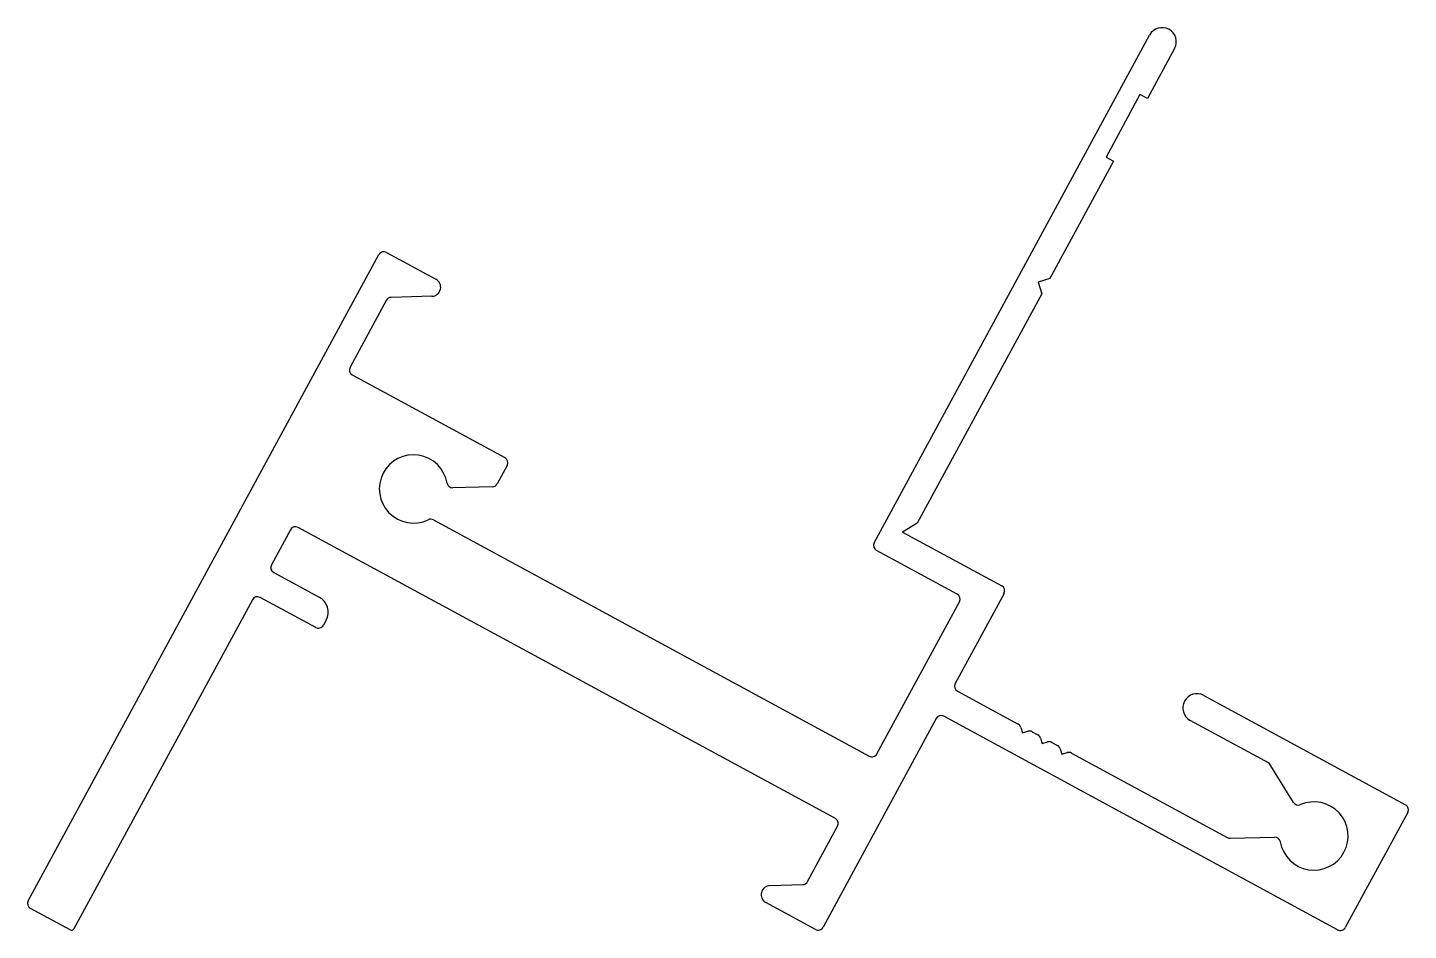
# Model space of a CAD drawing. Extents: x -30.7 to 30.9, y 4.7 to 45.
import ezdxf

# ---------------------------------------------------------------- set-up
doc = ezdxf.new("R2010")
doc.units = 0
doc.layers.get('0').update_dxf_attribs({"linetype": 'CONTINUOUS'})

msp = doc.modelspace()

# ---------------------------------------------------------------- linework, layer by layer
for p, q in [((7.062, 21.982), (19.35, 44.646)), ((20.467, 44.041), (19.256, 41.808)), ((18.921, 41.99), (17.408, 39.199)), ((19.256, 41.808), (18.921, 41.99)), ((17.743, 39.017), (14.898, 33.77)), ((17.408, 39.199), (17.743, 39.017)), ((-30.701, 5.993), (-15.06, 34.843)), ((-14.716, 34.945), (-12.505, 33.747)), ((14.898, 33.77), (14.381, 33.616)), ((14.381, 33.616), (14.535, 33.1)), ((-14.722, 32.801), (-16.341, 29.816)), ((-12.688, 32.983), (-14.506, 32.934)), ((14.535, 33.1), (8.978, 22.85)), ((-16.238, 29.472), (-9.428, 25.78)), ((-9.326, 25.435), (-9.774, 24.608)), ((-9.991, 24.475), (-11.75, 24.428)), ((-12.617, 23.002), (6.837, 12.454)), ((8.978, 22.85), (8.328, 22.452)), ((-19.002, 22.562), (-19.85, 20.999)), ((5.324, 9.663), (-18.658, 22.665)), ((8.328, 22.452), (12.749, 20.055)), ((10.76, 19.689), (7.165, 21.638)), ((-19.747, 20.655), (-17.715, 19.553)), ((-20.697, 19.436), (-28.663, 4.744)), ((-17.874, 18.195), (-20.353, 19.539)), ((7.182, 12.556), (10.862, 19.344)), ((12.852, 19.71), (10.673, 15.691)), ((-17.409, 18.52), (-17.53, 18.297)), ((10.775, 15.347), (13.481, 13.879)), ((21.77, 15.164), (30.769, 10.285)), ((27.743, 4.703), (10.169, 14.23)), ((9.825, 14.128), (4.777, 4.816)), ((13.481, 13.879), (13.481, 13.879)), ((13.602, 13.731), (13.671, 13.499)), ((13.681, 13.493), (13.913, 13.562)), ((24.695, 12.133), (21.165, 14.047)), ((14.103, 13.542), (14.36, 13.403)), ((14.481, 13.254), (14.55, 13.022)), ((14.56, 13.017), (14.792, 13.085)), ((14.982, 13.066), (15.24, 12.926)), ((15.36, 12.777), (15.429, 12.545)), ((15.439, 12.54), (15.671, 12.609)), ((15.861, 12.589), (22.82, 8.816)), ((15.861, 12.589), (15.861, 12.589)), ((25.768, 10.386), (24.695, 12.133)), ((30.871, 9.941), (28.087, 4.805)), ((4.087, 6.848), (5.426, 9.318)), ((22.948, 8.786), (24.929, 8.839)), ((2.405, 6.676), (3.871, 6.716)), ((-28.835, 4.692), (-30.599, 5.649)), ((4.433, 4.714), (2.222, 5.913))]:
    msp.add_line(p, q)
for centre, radius, start, end in [((19.908, 44.344), 0.635, 331.53526, 151.53526), ((-14.837, 34.722), 0.254, 61.53526, 151.53526), ((-12.699, 33.389), 0.406, 271.53526, 61.53526), ((-14.499, 32.68), 0.254, 91.53526, 151.53526), ((-16.117, 29.695), 0.254, 151.53526, 241.53526), ((-13.509, 24.381), 1.524, 9.74847, 295.68179), ((-9.549, 25.556), 0.254, 331.53526, 61.53526), ((-11.757, 24.682), 0.254, 189.74847, 271.53526), ((-9.998, 24.729), 0.254, 271.53526, 331.53526), ((-12.739, 22.778), 0.254, 61.53526, 115.68179), ((-18.779, 22.441), 0.254, 61.53526, 151.53526), ((7.286, 21.861), 0.254, 151.53526, 241.53526), ((-19.626, 20.878), 0.254, 151.53526, 241.53526), ((12.628, 19.831), 0.254, 331.53526, 61.53526), ((-20.474, 19.315), 0.254, 61.53526, 151.53526), ((-18.078, 18.884), 0.762, 331.53526, 61.53526), ((10.639, 19.465), 0.254, 331.53526, 61.53526), ((-17.753, 18.418), 0.254, 241.53526, 331.53526), ((10.896, 15.57), 0.254, 151.53526, 241.53526), ((21.468, 14.605), 0.635, 61.53526, 241.53526), ((10.048, 14.007), 0.254, 61.53526, 151.53526), ((13.362, 13.659), 0.25, 16.53526, 61.53526), ((13.984, 13.322), 0.25, 61.53526, 106.53526), ((13.678, 13.501), 0.008, 196.53526, 286.53526), ((14.241, 13.183), 0.25, 16.53526, 61.53526), ((14.558, 13.024), 0.008, 196.53526, 286.53526), ((14.863, 12.846), 0.25, 61.53526, 106.53526), ((6.958, 12.677), 0.254, 241.53526, 331.53526), ((15.12, 12.706), 0.25, 16.53526, 61.53526), ((15.437, 12.548), 0.008, 196.53526, 286.53526), ((15.742, 12.369), 0.25, 61.53526, 106.53526), ((26.688, 8.886), 1.524, 189.74847, 113.32205), ((25.984, 10.519), 0.254, 211.53528, 293.32205), ((30.648, 10.062), 0.254, 331.53526, 61.53526), ((5.203, 9.439), 0.254, 331.53526, 61.53526), ((22.941, 9.04), 0.254, 241.53526, 271.53526), ((24.936, 8.585), 0.254, 9.74847, 91.53524), ((3.864, 6.969), 0.254, 271.53526, 331.53526), ((2.416, 6.27), 0.406, 91.53526, 241.53526), ((-30.478, 5.872), 0.254, 151.53526, 241.53526), ((-28.774, 4.804), 0.127, 241.53526, 331.53526), ((4.554, 4.938), 0.254, 241.53526, 331.53526), ((27.864, 4.926), 0.254, 241.53526, 331.53526)]:
    msp.add_arc(centre, radius, start, end)

doc.saveas('drawing.dxf')
